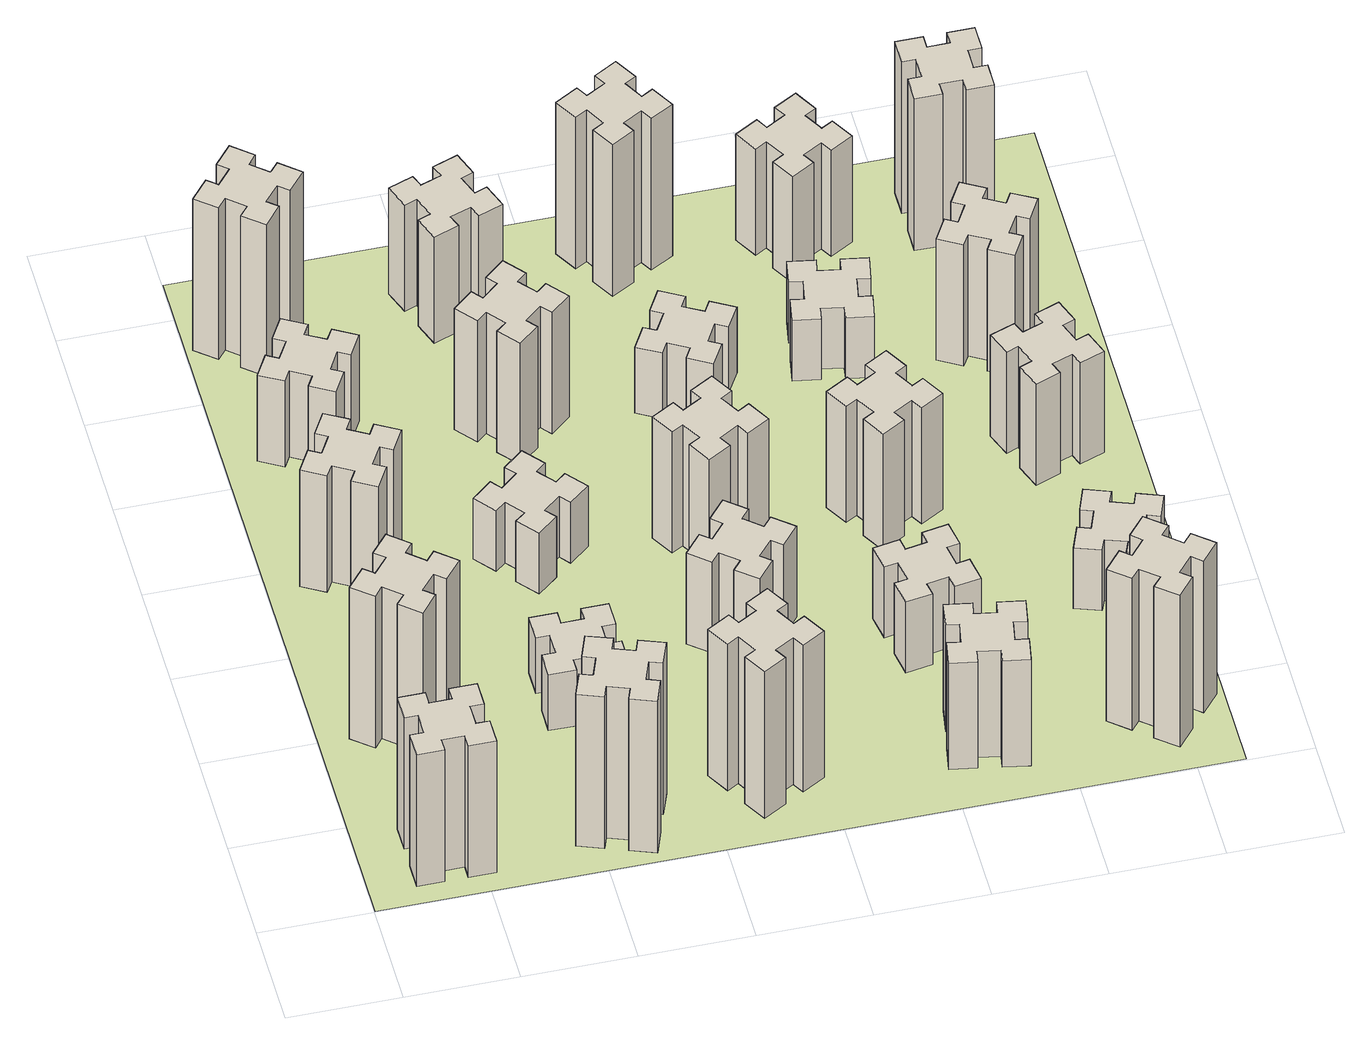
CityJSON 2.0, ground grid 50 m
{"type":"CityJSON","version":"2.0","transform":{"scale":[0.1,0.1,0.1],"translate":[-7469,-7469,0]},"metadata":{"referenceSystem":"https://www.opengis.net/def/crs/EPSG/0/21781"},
"CityObjects":{
"building1":{"type":"Building","attributes":{"class":"1000","function":"1000","usage":"1000","yearOfConstruction":2016,"roofType":"1000","measuredHeight":78,"storeysAboveGround":30,"storeysBelowGround":0},"geometry":[{"type":"Solid","lod":"1","boundaries":[[[[0,1,2,3,4,5,6,7,8,9,10,11,12,13,14,15,16,17,18,19]],[[17,16,20,21]],[[16,15,22,20]],[[15,14,23,22]],[[14,13,24,23]],[[13,12,25,24]],[[12,11,26,25]],[[11,10,27,26]],[[10,9,28,27]],[[9,8,29,28]],[[8,7,30,29]],[[7,6,31,30]],[[6,5,32,31]],[[5,4,33,32]],[[4,3,34,33]],[[3,2,35,34]],[[2,1,36,35]],[[1,0,37,36]],[[0,19,38,37]],[[19,18,39,38]],[[18,17,21,39]],[[24,25,26,27,28,29,30,31,32,33,34,35,36,37,38,39,21,20,22,23]]]]}]},
"building2":{"type":"Building","attributes":{"class":"1000","function":"1000","usage":"1000","yearOfConstruction":2016,"roofType":"1000","measuredHeight":90,"storeysAboveGround":30,"storeysBelowGround":0},"geometry":[{"type":"Solid","lod":"1","boundaries":[[[[40,41,42,43,44,45,46,47,48,49,50,51,52,53,54,55,56,57,58,59]],[[57,56,60,61]],[[56,55,62,60]],[[55,54,63,62]],[[54,53,64,63]],[[53,52,65,64]],[[52,51,66,65]],[[51,50,67,66]],[[50,49,68,67]],[[49,48,69,68]],[[48,47,70,69]],[[47,46,71,70]],[[46,45,72,71]],[[45,44,73,72]],[[44,43,74,73]],[[43,42,75,74]],[[42,41,76,75]],[[41,40,77,76]],[[40,59,78,77]],[[59,58,79,78]],[[58,57,61,79]],[[64,65,66,67,68,69,70,71,72,73,74,75,76,77,78,79,61,60,62,63]]]]}]},
"building3":{"type":"Building","attributes":{"class":"1000","function":"1000","usage":"1000","yearOfConstruction":2016,"roofType":"1000","measuredHeight":69,"storeysAboveGround":30,"storeysBelowGround":0},"geometry":[{"type":"Solid","lod":"1","boundaries":[[[[80,81,82,83,84,85,86,87,88,89,90,91,92,93,94,95,96,97,98,99]],[[97,96,100,101]],[[96,95,102,100]],[[95,94,103,102]],[[94,93,104,103]],[[93,92,105,104]],[[92,91,106,105]],[[91,90,107,106]],[[90,89,108,107]],[[89,88,109,108]],[[88,87,110,109]],[[87,86,111,110]],[[86,85,112,111]],[[85,84,113,112]],[[84,83,114,113]],[[83,82,115,114]],[[82,81,116,115]],[[81,80,117,116]],[[80,99,118,117]],[[99,98,119,118]],[[98,97,101,119]],[[104,105,106,107,108,109,110,111,112,113,114,115,116,117,118,119,101,100,102,103]]]]}]},
"building4":{"type":"Building","attributes":{"class":"1000","function":"1000","usage":"1000","yearOfConstruction":2016,"roofType":"1000","measuredHeight":51,"storeysAboveGround":30,"storeysBelowGround":0},"geometry":[{"type":"Solid","lod":"1","boundaries":[[[[120,121,122,123,124,125,126,127,128,129,130,131,132,133,134,135,136,137,138,139]],[[137,136,140,141]],[[136,135,142,140]],[[135,134,143,142]],[[134,133,144,143]],[[133,132,145,144]],[[132,131,146,145]],[[131,130,147,146]],[[130,129,148,147]],[[129,128,149,148]],[[128,127,150,149]],[[127,126,151,150]],[[126,125,152,151]],[[125,124,153,152]],[[124,123,154,153]],[[123,122,155,154]],[[122,121,156,155]],[[121,120,157,156]],[[120,139,158,157]],[[139,138,159,158]],[[138,137,141,159]],[[144,145,146,147,148,149,150,151,152,153,154,155,156,157,158,159,141,140,142,143]]]]}]},
"building5":{"type":"Building","attributes":{"class":"1000","function":"1000","usage":"1000","yearOfConstruction":2016,"roofType":"1000","measuredHeight":90,"storeysAboveGround":30,"storeysBelowGround":0},"geometry":[{"type":"Solid","lod":"1","boundaries":[[[[160,161,162,163,164,165,166,167,168,169,170,171,172,173,174,175,176,177,178,179]],[[177,176,180,181]],[[176,175,182,180]],[[175,174,183,182]],[[174,173,184,183]],[[173,172,185,184]],[[172,171,186,185]],[[171,170,187,186]],[[170,169,188,187]],[[169,168,189,188]],[[168,167,190,189]],[[167,166,191,190]],[[166,165,192,191]],[[165,164,193,192]],[[164,163,194,193]],[[163,162,195,194]],[[162,161,196,195]],[[161,160,197,196]],[[160,179,198,197]],[[179,178,199,198]],[[178,177,181,199]],[[184,185,186,187,188,189,190,191,192,193,194,195,196,197,198,199,181,180,182,183]]]]}]},
"building6":{"type":"Building","attributes":{"class":"1000","function":"1000","usage":"1000","yearOfConstruction":2016,"roofType":"1000","measuredHeight":90,"storeysAboveGround":30,"storeysBelowGround":0},"geometry":[{"type":"Solid","lod":"1","boundaries":[[[[200,201,202,203,204,205,206,207,208,209,210,211,212,213,214,215,216,217,218,219]],[[217,216,220,221]],[[216,215,222,220]],[[215,214,223,222]],[[214,213,224,223]],[[213,212,225,224]],[[212,211,226,225]],[[211,210,227,226]],[[210,209,228,227]],[[209,208,229,228]],[[208,207,230,229]],[[207,206,231,230]],[[206,205,232,231]],[[205,204,233,232]],[[204,203,234,233]],[[203,202,235,234]],[[202,201,236,235]],[[201,200,237,236]],[[200,219,238,237]],[[219,218,239,238]],[[218,217,221,239]],[[224,225,226,227,228,229,230,231,232,233,234,235,236,237,238,239,221,220,222,223]]]]}]},
"building7":{"type":"Building","attributes":{"class":"1000","function":"1000","usage":"1000","yearOfConstruction":2016,"roofType":"1000","measuredHeight":33,"storeysAboveGround":30,"storeysBelowGround":0},"geometry":[{"type":"Solid","lod":"1","boundaries":[[[[240,241,242,243,244,245,246,247,248,249,250,251,252,253,254,255,256,257,258,259]],[[257,256,260,261]],[[256,255,262,260]],[[255,254,263,262]],[[254,253,264,263]],[[253,252,265,264]],[[252,251,266,265]],[[251,250,267,266]],[[250,249,268,267]],[[249,248,269,268]],[[248,247,270,269]],[[247,246,271,270]],[[246,245,272,271]],[[245,244,273,272]],[[244,243,274,273]],[[243,242,275,274]],[[242,241,276,275]],[[241,240,277,276]],[[240,259,278,277]],[[259,258,279,278]],[[258,257,261,279]],[[264,265,266,267,268,269,270,271,272,273,274,275,276,277,278,279,261,260,262,263]]]]}]},
"building8":{"type":"Building","attributes":{"class":"1000","function":"1000","usage":"1000","yearOfConstruction":2016,"roofType":"1000","measuredHeight":36,"storeysAboveGround":30,"storeysBelowGround":0},"geometry":[{"type":"Solid","lod":"1","boundaries":[[[[280,281,282,283,284,285,286,287,288,289,290,291,292,293,294,295,296,297,298,299]],[[297,296,300,301]],[[296,295,302,300]],[[295,294,303,302]],[[294,293,304,303]],[[293,292,305,304]],[[292,291,306,305]],[[291,290,307,306]],[[290,289,308,307]],[[289,288,309,308]],[[288,287,310,309]],[[287,286,311,310]],[[286,285,312,311]],[[285,284,313,312]],[[284,283,314,313]],[[283,282,315,314]],[[282,281,316,315]],[[281,280,317,316]],[[280,299,318,317]],[[299,298,319,318]],[[298,297,301,319]],[[304,305,306,307,308,309,310,311,312,313,314,315,316,317,318,319,301,300,302,303]]]]}]},
"building9":{"type":"Building","attributes":{"class":"1000","function":"1000","usage":"1000","yearOfConstruction":2016,"roofType":"1000","measuredHeight":87,"storeysAboveGround":30,"storeysBelowGround":0},"geometry":[{"type":"Solid","lod":"1","boundaries":[[[[320,321,322,323,324,325,326,327,328,329,330,331,332,333,334,335,336,337,338,339]],[[337,336,340,341]],[[336,335,342,340]],[[335,334,343,342]],[[334,333,344,343]],[[333,332,345,344]],[[332,331,346,345]],[[331,330,347,346]],[[330,329,348,347]],[[329,328,349,348]],[[328,327,350,349]],[[327,326,351,350]],[[326,325,352,351]],[[325,324,353,352]],[[324,323,354,353]],[[323,322,355,354]],[[322,321,356,355]],[[321,320,357,356]],[[320,339,358,357]],[[339,338,359,358]],[[338,337,341,359]],[[344,345,346,347,348,349,350,351,352,353,354,355,356,357,358,359,341,340,342,343]]]]}]},
"building10":{"type":"Building","attributes":{"class":"1000","function":"1000","usage":"1000","yearOfConstruction":2016,"roofType":"1000","measuredHeight":72,"storeysAboveGround":30,"storeysBelowGround":0},"geometry":[{"type":"Solid","lod":"1","boundaries":[[[[360,361,362,363,364,365,366,367,368,369,370,371,372,373,374,375,376,377,378,379]],[[377,376,380,381]],[[376,375,382,380]],[[375,374,383,382]],[[374,373,384,383]],[[373,372,385,384]],[[372,371,386,385]],[[371,370,387,386]],[[370,369,388,387]],[[369,368,389,388]],[[368,367,390,389]],[[367,366,391,390]],[[366,365,392,391]],[[365,364,393,392]],[[364,363,394,393]],[[363,362,395,394]],[[362,361,396,395]],[[361,360,397,396]],[[360,379,398,397]],[[379,378,399,398]],[[378,377,381,399]],[[384,385,386,387,388,389,390,391,392,393,394,395,396,397,398,399,381,380,382,383]]]]}]},
"building11":{"type":"Building","attributes":{"class":"1000","function":"1000","usage":"1000","yearOfConstruction":2016,"roofType":"1000","measuredHeight":63,"storeysAboveGround":30,"storeysBelowGround":0},"geometry":[{"type":"Solid","lod":"1","boundaries":[[[[400,401,402,403,404,405,406,407,408,409,410,411,412,413,414,415,416,417,418,419]],[[417,416,420,421]],[[416,415,422,420]],[[415,414,423,422]],[[414,413,424,423]],[[413,412,425,424]],[[412,411,426,425]],[[411,410,427,426]],[[410,409,428,427]],[[409,408,429,428]],[[408,407,430,429]],[[407,406,431,430]],[[406,405,432,431]],[[405,404,433,432]],[[404,403,434,433]],[[403,402,435,434]],[[402,401,436,435]],[[401,400,437,436]],[[400,419,438,437]],[[419,418,439,438]],[[418,417,421,439]],[[424,425,426,427,428,429,430,431,432,433,434,435,436,437,438,439,421,420,422,423]]]]}]},
"building12":{"type":"Building","attributes":{"class":"1000","function":"1000","usage":"1000","yearOfConstruction":2016,"roofType":"1000","measuredHeight":54,"storeysAboveGround":30,"storeysBelowGround":0},"geometry":[{"type":"Solid","lod":"1","boundaries":[[[[440,441,442,443,444,445,446,447,448,449,450,451,452,453,454,455,456,457,458,459]],[[457,456,460,461]],[[456,455,462,460]],[[455,454,463,462]],[[454,453,464,463]],[[453,452,465,464]],[[452,451,466,465]],[[451,450,467,466]],[[450,449,468,467]],[[449,448,469,468]],[[448,447,470,469]],[[447,446,471,470]],[[446,445,472,471]],[[445,444,473,472]],[[444,443,474,473]],[[443,442,475,474]],[[442,441,476,475]],[[441,440,477,476]],[[440,459,478,477]],[[459,458,479,478]],[[458,457,461,479]],[[464,465,466,467,468,469,470,471,472,473,474,475,476,477,478,479,461,460,462,463]]]]}]},
"building13":{"type":"Building","attributes":{"class":"1000","function":"1000","usage":"1000","yearOfConstruction":2016,"roofType":"1000","measuredHeight":72,"storeysAboveGround":30,"storeysBelowGround":0},"geometry":[{"type":"Solid","lod":"1","boundaries":[[[[480,481,482,483,484,485,486,487,488,489,490,491,492,493,494,495,496,497,498,499]],[[497,496,500,501]],[[496,495,502,500]],[[495,494,503,502]],[[494,493,504,503]],[[493,492,505,504]],[[492,491,506,505]],[[491,490,507,506]],[[490,489,508,507]],[[489,488,509,508]],[[488,487,510,509]],[[487,486,511,510]],[[486,485,512,511]],[[485,484,513,512]],[[484,483,514,513]],[[483,482,515,514]],[[482,481,516,515]],[[481,480,517,516]],[[480,499,518,517]],[[499,498,519,518]],[[498,497,501,519]],[[504,505,506,507,508,509,510,511,512,513,514,515,516,517,518,519,501,500,502,503]]]]}]},
"building14":{"type":"Building","attributes":{"class":"1000","function":"1000","usage":"1000","yearOfConstruction":2016,"roofType":"1000","measuredHeight":39,"storeysAboveGround":30,"storeysBelowGround":0},"geometry":[{"type":"Solid","lod":"1","boundaries":[[[[520,521,522,523,524,525,526,527,528,529,530,531,532,533,534,535,536,537,538,539]],[[537,536,540,541]],[[536,535,542,540]],[[535,534,543,542]],[[534,533,544,543]],[[533,532,545,544]],[[532,531,546,545]],[[531,530,547,546]],[[530,529,548,547]],[[529,528,549,548]],[[528,527,550,549]],[[527,526,551,550]],[[526,525,552,551]],[[525,524,553,552]],[[524,523,554,553]],[[523,522,555,554]],[[522,521,556,555]],[[521,520,557,556]],[[520,539,558,557]],[[539,538,559,558]],[[538,537,541,559]],[[544,545,546,547,548,549,550,551,552,553,554,555,556,557,558,559,541,540,542,543]]]]}]},
"building15":{"type":"Building","attributes":{"class":"1000","function":"1000","usage":"1000","yearOfConstruction":2016,"roofType":"1000","measuredHeight":63,"storeysAboveGround":30,"storeysBelowGround":0},"geometry":[{"type":"Solid","lod":"1","boundaries":[[[[560,561,562,563,564,565,566,567,568,569,570,571,572,573,574,575,576,577,578,579]],[[577,576,580,581]],[[576,575,582,580]],[[575,574,583,582]],[[574,573,584,583]],[[573,572,585,584]],[[572,571,586,585]],[[571,570,587,586]],[[570,569,588,587]],[[569,568,589,588]],[[568,567,590,589]],[[567,566,591,590]],[[566,565,592,591]],[[565,564,593,592]],[[564,563,594,593]],[[563,562,595,594]],[[562,561,596,595]],[[561,560,597,596]],[[560,579,598,597]],[[579,578,599,598]],[[578,577,581,599]],[[584,585,586,587,588,589,590,591,592,593,594,595,596,597,598,599,581,580,582,583]]]]}]},
"building16":{"type":"Building","attributes":{"class":"1000","function":"1000","usage":"1000","yearOfConstruction":2016,"roofType":"1000","measuredHeight":90,"storeysAboveGround":30,"storeysBelowGround":0},"geometry":[{"type":"Solid","lod":"1","boundaries":[[[[600,601,602,603,604,605,606,607,608,609,610,611,612,613,614,615,616,617,618,619]],[[617,616,620,621]],[[616,615,622,620]],[[615,614,623,622]],[[614,613,624,623]],[[613,612,625,624]],[[612,611,626,625]],[[611,610,627,626]],[[610,609,628,627]],[[609,608,629,628]],[[608,607,630,629]],[[607,606,631,630]],[[606,605,632,631]],[[605,604,633,632]],[[604,603,634,633]],[[603,602,635,634]],[[602,601,636,635]],[[601,600,637,636]],[[600,619,638,637]],[[619,618,639,638]],[[618,617,621,639]],[[624,625,626,627,628,629,630,631,632,633,634,635,636,637,638,639,621,620,622,623]]]]}]},
"building17":{"type":"Building","attributes":{"class":"1000","function":"1000","usage":"1000","yearOfConstruction":2016,"roofType":"1000","measuredHeight":42,"storeysAboveGround":30,"storeysBelowGround":0},"geometry":[{"type":"Solid","lod":"1","boundaries":[[[[640,641,642,643,644,645,646,647,648,649,650,651,652,653,654,655,656,657,658,659]],[[657,656,660,661]],[[656,655,662,660]],[[655,654,663,662]],[[654,653,664,663]],[[653,652,665,664]],[[652,651,666,665]],[[651,650,667,666]],[[650,649,668,667]],[[649,648,669,668]],[[648,647,670,669]],[[647,646,671,670]],[[646,645,672,671]],[[645,644,673,672]],[[644,643,674,673]],[[643,642,675,674]],[[642,641,676,675]],[[641,640,677,676]],[[640,659,678,677]],[[659,658,679,678]],[[658,657,661,679]],[[664,665,666,667,668,669,670,671,672,673,674,675,676,677,678,679,661,660,662,663]]]]}]},
"building18":{"type":"Building","attributes":{"class":"1000","function":"1000","usage":"1000","yearOfConstruction":2016,"roofType":"1000","measuredHeight":69,"storeysAboveGround":30,"storeysBelowGround":0},"geometry":[{"type":"Solid","lod":"1","boundaries":[[[[680,681,682,683,684,685,686,687,688,689,690,691,692,693,694,695,696,697,698,699]],[[697,696,700,701]],[[696,695,702,700]],[[695,694,703,702]],[[694,693,704,703]],[[693,692,705,704]],[[692,691,706,705]],[[691,690,707,706]],[[690,689,708,707]],[[689,688,709,708]],[[688,687,710,709]],[[687,686,711,710]],[[686,685,712,711]],[[685,684,713,712]],[[684,683,714,713]],[[683,682,715,714]],[[682,681,716,715]],[[681,680,717,716]],[[680,699,718,717]],[[699,698,719,718]],[[698,697,701,719]],[[704,705,706,707,708,709,710,711,712,713,714,715,716,717,718,719,701,700,702,703]]]]}]},
"building19":{"type":"Building","attributes":{"class":"1000","function":"1000","usage":"1000","yearOfConstruction":2016,"roofType":"1000","measuredHeight":36,"storeysAboveGround":30,"storeysBelowGround":0},"geometry":[{"type":"Solid","lod":"1","boundaries":[[[[720,721,722,723,724,725,726,727,728,729,730,731,732,733,734,735,736,737,738,739]],[[737,736,740,741]],[[736,735,742,740]],[[735,734,743,742]],[[734,733,744,743]],[[733,732,745,744]],[[732,731,746,745]],[[731,730,747,746]],[[730,729,748,747]],[[729,728,749,748]],[[728,727,750,749]],[[727,726,751,750]],[[726,725,752,751]],[[725,724,753,752]],[[724,723,754,753]],[[723,722,755,754]],[[722,721,756,755]],[[721,720,757,756]],[[720,739,758,757]],[[739,738,759,758]],[[738,737,741,759]],[[744,745,746,747,748,749,750,751,752,753,754,755,756,757,758,759,741,740,742,743]]]]}]},
"building20":{"type":"Building","attributes":{"class":"1000","function":"1000","usage":"1000","yearOfConstruction":2016,"roofType":"1000","measuredHeight":90,"storeysAboveGround":30,"storeysBelowGround":0},"geometry":[{"type":"Solid","lod":"1","boundaries":[[[[760,761,762,763,764,765,766,767,768,769,770,771,772,773,774,775,776,777,778,779]],[[777,776,780,781]],[[776,775,782,780]],[[775,774,783,782]],[[774,773,784,783]],[[773,772,785,784]],[[772,771,786,785]],[[771,770,787,786]],[[770,769,788,787]],[[769,768,789,788]],[[768,767,790,789]],[[767,766,791,790]],[[766,765,792,791]],[[765,764,793,792]],[[764,763,794,793]],[[763,762,795,794]],[[762,761,796,795]],[[761,760,797,796]],[[760,779,798,797]],[[779,778,799,798]],[[778,777,781,799]],[[784,785,786,787,788,789,790,791,792,793,794,795,796,797,798,799,781,780,782,783]]]]}]},
"building21":{"type":"Building","attributes":{"class":"1000","function":"1000","usage":"1000","yearOfConstruction":2016,"roofType":"1000","measuredHeight":63,"storeysAboveGround":30,"storeysBelowGround":0},"geometry":[{"type":"Solid","lod":"1","boundaries":[[[[800,801,802,803,804,805,806,807,808,809,810,811,812,813,814,815,816,817,818,819]],[[817,816,820,821]],[[816,815,822,820]],[[815,814,823,822]],[[814,813,824,823]],[[813,812,825,824]],[[812,811,826,825]],[[811,810,827,826]],[[810,809,828,827]],[[809,808,829,828]],[[808,807,830,829]],[[807,806,831,830]],[[806,805,832,831]],[[805,804,833,832]],[[804,803,834,833]],[[803,802,835,834]],[[802,801,836,835]],[[801,800,837,836]],[[800,819,838,837]],[[819,818,839,838]],[[818,817,821,839]],[[824,825,826,827,828,829,830,831,832,833,834,835,836,837,838,839,821,820,822,823]]]]}]},
"building22":{"type":"Building","attributes":{"class":"1000","function":"1000","usage":"1000","yearOfConstruction":2016,"roofType":"1000","measuredHeight":36,"storeysAboveGround":30,"storeysBelowGround":0},"geometry":[{"type":"Solid","lod":"1","boundaries":[[[[840,841,842,843,844,845,846,847,848,849,850,851,852,853,854,855,856,857,858,859]],[[857,856,860,861]],[[856,855,862,860]],[[855,854,863,862]],[[854,853,864,863]],[[853,852,865,864]],[[852,851,866,865]],[[851,850,867,866]],[[850,849,868,867]],[[849,848,869,868]],[[848,847,870,869]],[[847,846,871,870]],[[846,845,872,871]],[[845,844,873,872]],[[844,843,874,873]],[[843,842,875,874]],[[842,841,876,875]],[[841,840,877,876]],[[840,859,878,877]],[[859,858,879,878]],[[858,857,861,879]],[[864,865,866,867,868,869,870,871,872,873,874,875,876,877,878,879,861,860,862,863]]]]}]},
"building23":{"type":"Building","attributes":{"class":"1000","function":"1000","usage":"1000","yearOfConstruction":2016,"roofType":"1000","measuredHeight":60,"storeysAboveGround":30,"storeysBelowGround":0},"geometry":[{"type":"Solid","lod":"1","boundaries":[[[[880,881,882,883,884,885,886,887,888,889,890,891,892,893,894,895,896,897,898,899]],[[897,896,900,901]],[[896,895,902,900]],[[895,894,903,902]],[[894,893,904,903]],[[893,892,905,904]],[[892,891,906,905]],[[891,890,907,906]],[[890,889,908,907]],[[889,888,909,908]],[[888,887,910,909]],[[887,886,911,910]],[[886,885,912,911]],[[885,884,913,912]],[[884,883,914,913]],[[883,882,915,914]],[[882,881,916,915]],[[881,880,917,916]],[[880,899,918,917]],[[899,898,919,918]],[[898,897,901,919]],[[904,905,906,907,908,909,910,911,912,913,914,915,916,917,918,919,901,900,902,903]]]]}]},
"building24":{"type":"Building","attributes":{"class":"1000","function":"1000","usage":"1000","yearOfConstruction":2016,"roofType":"1000","measuredHeight":72,"storeysAboveGround":30,"storeysBelowGround":0},"geometry":[{"type":"Solid","lod":"1","boundaries":[[[[920,921,922,923,924,925,926,927,928,929,930,931,932,933,934,935,936,937,938,939]],[[937,936,940,941]],[[936,935,942,940]],[[935,934,943,942]],[[934,933,944,943]],[[933,932,945,944]],[[932,931,946,945]],[[931,930,947,946]],[[930,929,948,947]],[[929,928,949,948]],[[928,927,950,949]],[[927,926,951,950]],[[926,925,952,951]],[[925,924,953,952]],[[924,923,954,953]],[[923,922,955,954]],[[922,921,956,955]],[[921,920,957,956]],[[920,939,958,957]],[[939,938,959,958]],[[938,937,941,959]],[[944,945,946,947,948,949,950,951,952,953,954,955,956,957,958,959,941,940,942,943]]]]}]},
"building25":{"type":"Building","attributes":{"class":"1000","function":"1000","usage":"1000","yearOfConstruction":2016,"roofType":"1000","measuredHeight":90,"storeysAboveGround":30,"storeysBelowGround":0},"geometry":[{"type":"Solid","lod":"1","boundaries":[[[[960,961,962,963,964,965,966,967,968,969,970,971,972,973,974,975,976,977,978,979]],[[977,976,980,981]],[[976,975,982,980]],[[975,974,983,982]],[[974,973,984,983]],[[973,972,985,984]],[[972,971,986,985]],[[971,970,987,986]],[[970,969,988,987]],[[969,968,989,988]],[[968,967,990,989]],[[967,966,991,990]],[[966,965,992,991]],[[965,964,993,992]],[[964,963,994,993]],[[963,962,995,994]],[[962,961,996,995]],[[961,960,997,996]],[[960,979,998,997]],[[979,978,999,998]],[[978,977,981,999]],[[984,985,986,987,988,989,990,991,992,993,994,995,996,997,998,999,981,980,982,983]]]]}]},
"landuse1":{"type":"LandUse","attributes":{"name":"plot1","function":"1010"},"geometry":[{"type":"MultiSurface","lod":"1","boundaries":[[[1000,1001,1002,1003]]]}]}
},
"vertices":[
[265,325,0],[265,225,0],[205,225,0],[205,105,0],[325,105,0],[325,165,0],[425,165,0],[425,105,0],[545,105,0],[545,225,0],[485,225,0],[485,325,0],[545,325,0],[545,445,0],[425,445,0],[425,385,0],[325,385,0],[325,445,0],[205,445,0],[205,325,0],[325,385,780],[325,445,780],[425,385,780],[425,445,780],[545,445,780],[545,325,780],[485,325,780],[485,225,780],[545,225,780],[545,105,780],[425,105,780],[425,165,780],[325,165,780],[325,105,780],[205,105,780],[205,225,780],[265,225,780],[265,325,780],[205,325,780],[205,445,780],
[484,1067,0],[408,1132,0],[446,1178,0],[354,1255,0],[277,1163,0],[323,1124,0],[259,1048,0],[213,1086,0],[136,994,0],[228,917,0],[266,963,0],[343,899,0],[304,853,0],[396,776,0],[473,868,0],[427,906,0],[492,983,0],[538,944,0],[615,1036,0],[523,1113,0],[492,983,900],[538,944,900],[427,906,900],[473,868,900],[396,776,900],[304,853,900],[343,899,900],[266,963,900],[228,917,900],[136,994,900],[213,1086,900],[259,1048,900],[323,1124,900],[277,1163,900],[354,1255,900],[446,1178,900],[408,1132,900],[484,1067,900],[523,1113,900],[615,1036,900],
[474,2026,0],[387,2076,0],[417,2128,0],[313,2188,0],[253,2084,0],[305,2054,0],[255,1967,0],[203,1997,0],[143,1893,0],[247,1833,0],[277,1885,0],[364,1835,0],[334,1783,0],[438,1723,0],[498,1827,0],[446,1857,0],[496,1944,0],[548,1914,0],[608,2018,0],[504,2078,0],[496,1944,690],[548,1914,690],[446,1857,690],[498,1827,690],[438,1723,690],[334,1783,690],[364,1835,690],[277,1885,690],[247,1833,690],[143,1893,690],[203,1997,690],[255,1967,690],[305,2054,690],[253,2084,690],[313,2188,690],[417,2128,690],[387,2076,690],[474,2026,690],[504,2078,690],[608,2018,690],
[446,2597,0],[496,2684,0],[548,2654,0],[608,2758,0],[504,2818,0],[474,2766,0],[387,2816,0],[417,2868,0],[313,2928,0],[253,2824,0],[305,2794,0],[255,2707,0],[203,2737,0],[143,2633,0],[247,2573,0],[277,2625,0],[364,2575,0],[334,2523,0],[438,2463,0],[498,2567,0],[364,2575,510],[334,2523,510],[277,2625,510],[247,2573,510],[143,2633,510],[203,2737,510],[255,2707,510],[305,2794,510],[253,2824,510],[313,2928,510],[417,2868,510],[387,2816,510],[474,2766,510],[504,2818,510],[608,2758,510],[548,2654,510],[496,2684,510],[446,2597,510],[498,2567,510],[438,2463,510],
[1029,360,0],[995,266,0],[939,287,0],[897,174,0],[1010,133,0],[1031,189,0],[1125,155,0],[1104,99,0],[1217,57,0],[1258,170,0],[1202,191,0],[1236,285,0],[1292,264,0],[1333,377,0],[1220,418,0],[1200,362,0],[1106,396,0],[1127,452,0],[1014,493,0],[973,380,0],[1106,396,900],[1127,452,900],[1200,362,900],[1220,418,900],[1333,377,900],[1292,264,900],[1236,285,900],[1202,191,900],[1258,170,900],[1217,57,900],[1104,99,900],[1125,155,900],[1031,189,900],[1010,133,900],[897,174,900],[939,287,900],[995,266,900],[1029,360,900],[973,380,900],[1014,493,900],
[384,3387,0],[308,3452,0],[346,3498,0],[254,3575,0],[177,3483,0],[223,3444,0],[159,3368,0],[113,3406,0],[36,3314,0],[128,3237,0],[166,3283,0],[243,3219,0],[204,3173,0],[296,3096,0],[373,3188,0],[327,3226,0],[392,3303,0],[438,3264,0],[515,3356,0],[423,3433,0],[392,3303,900],[438,3264,900],[327,3226,900],[373,3188,900],[296,3096,900],[204,3173,900],[243,3219,900],[166,3283,900],[128,3237,900],[36,3314,900],[113,3406,900],[159,3368,900],[223,3444,900],[177,3483,900],[254,3575,900],[346,3498,900],[308,3452,900],[384,3387,900],[423,3433,900],[515,3356,900],
[1065,905,0],[1165,905,0],[1165,845,0],[1285,845,0],[1285,965,0],[1225,965,0],[1225,1065,0],[1285,1065,0],[1285,1185,0],[1165,1185,0],[1165,1125,0],[1065,1125,0],[1065,1185,0],[945,1185,0],[945,1065,0],[1005,1065,0],[1005,965,0],[945,965,0],[945,845,0],[1065,845,0],[1005,965,330],[945,965,330],[1005,1065,330],[945,1065,330],[945,1185,330],[1065,1185,330],[1065,1125,330],[1165,1125,330],[1165,1185,330],[1285,1185,330],[1285,1065,330],[1225,1065,330],[1225,965,330],[1285,965,330],[1285,845,330],[1165,845,330],[1165,905,330],[1065,905,330],[1065,845,330],[945,845,330],
[1083,1972,0],[1006,1907,0],[968,1953,0],[876,1876,0],[953,1784,0],[999,1823,0],[1063,1746,0],[1017,1708,0],[1094,1616,0],[1186,1693,0],[1148,1739,0],[1224,1803,0],[1263,1757,0],[1355,1834,0],[1278,1926,0],[1232,1888,0],[1167,1964,0],[1213,2003,0],[1136,2095,0],[1044,2018,0],[1167,1964,360],[1213,2003,360],[1232,1888,360],[1278,1926,360],[1355,1834,360],[1263,1757,360],[1224,1803,360],[1148,1739,360],[1186,1693,360],[1094,1616,360],[1017,1708,360],[1063,1746,360],[999,1823,360],[953,1784,360],[876,1876,360],[968,1953,360],[1006,1907,360],[1083,1972,360],[1044,2018,360],[1136,2095,360],
[1744,496,0],[1657,446,0],[1627,498,0],[1523,438,0],[1583,334,0],[1635,364,0],[1685,277,0],[1633,247,0],[1693,143,0],[1797,203,0],[1767,255,0],[1854,305,0],[1884,253,0],[1988,313,0],[1928,417,0],[1876,387,0],[1826,474,0],[1878,504,0],[1818,608,0],[1714,548,0],[1826,474,870],[1878,504,870],[1876,387,870],[1928,417,870],[1988,313,870],[1884,253,870],[1854,305,870],[1767,255,870],[1797,203,870],[1693,143,870],[1633,247,870],[1685,277,870],[1635,364,870],[1583,334,870],[1523,438,870],[1627,498,870],[1657,446,870],[1744,496,870],[1714,548,870],[1818,608,870],
[1099,2563,0],[1163,2486,0],[1117,2448,0],[1194,2356,0],[1286,2433,0],[1248,2479,0],[1324,2543,0],[1363,2497,0],[1455,2574,0],[1378,2666,0],[1332,2628,0],[1267,2704,0],[1313,2743,0],[1236,2835,0],[1144,2758,0],[1183,2712,0],[1106,2647,0],[1068,2693,0],[976,2616,0],[1053,2524,0],[1106,2647,720],[1068,2693,720],[1183,2712,720],[1144,2758,720],[1236,2835,720],[1313,2743,720],[1267,2704,720],[1332,2628,720],[1378,2666,720],[1455,2574,720],[1363,2497,720],[1324,2543,720],[1248,2479,720],[1286,2433,720],[1194,2356,720],[1117,2448,720],[1163,2486,720],[1099,2563,720],[1053,2524,720],[976,2616,720],
[1125,3456,0],[1031,3422,0],[1010,3478,0],[897,3437,0],[939,3324,0],[995,3345,0],[1029,3251,0],[973,3230,0],[1014,3117,0],[1127,3159,0],[1106,3215,0],[1200,3249,0],[1220,3193,0],[1333,3234,0],[1292,3347,0],[1236,3326,0],[1202,3420,0],[1258,3440,0],[1217,3553,0],[1104,3512,0],[1202,3420,630],[1258,3440,630],[1236,3326,630],[1292,3347,630],[1333,3234,630],[1220,3193,630],[1200,3249,630],[1106,3215,630],[1127,3159,630],[1014,3117,630],[973,3230,630],[1029,3251,630],[995,3345,630],[939,3324,630],[897,3437,630],[1010,3478,630],[1031,3422,630],[1125,3456,630],[1104,3512,630],[1217,3553,630],
[1746,1163,0],[1823,1099,0],[1784,1053,0],[1876,976,0],[1953,1068,0],[1907,1106,0],[1972,1183,0],[2018,1144,0],[2095,1236,0],[2003,1313,0],[1964,1267,0],[1888,1332,0],[1926,1378,0],[1834,1455,0],[1757,1363,0],[1803,1324,0],[1739,1248,0],[1693,1286,0],[1616,1194,0],[1708,1117,0],[1739,1248,540],[1693,1286,540],[1803,1324,540],[1757,1363,540],[1834,1455,540],[1926,1378,540],[1888,1332,540],[1964,1267,540],[2003,1313,540],[2095,1236,540],[2018,1144,540],[1972,1183,540],[1907,1106,540],[1953,1068,540],[1876,976,540],[1784,1053,540],[1823,1099,540],[1746,1163,540],[1708,1117,540],[1616,1194,540],
[1976,1767,0],[1926,1854,0],[1978,1884,0],[1918,1988,0],[1814,1928,0],[1844,1876,0],[1757,1826,0],[1727,1878,0],[1623,1818,0],[1683,1714,0],[1735,1744,0],[1785,1657,0],[1733,1627,0],[1793,1523,0],[1897,1583,0],[1867,1635,0],[1954,1685,0],[1984,1633,0],[2088,1693,0],[2028,1797,0],[1954,1685,720],[1984,1633,720],[1867,1635,720],[1897,1583,720],[1793,1523,720],[1733,1627,720],[1785,1657,720],[1735,1744,720],[1683,1714,720],[1623,1818,720],[1727,1878,720],[1757,1826,720],[1844,1876,720],[1814,1928,720],[1918,1988,720],[1978,1884,720],[1926,1854,720],[1976,1767,720],[2028,1797,720],[2088,1693,720],
[2026,2497,0],[2076,2584,0],[2128,2554,0],[2188,2658,0],[2084,2718,0],[2054,2666,0],[1967,2716,0],[1997,2768,0],[1893,2828,0],[1833,2724,0],[1885,2694,0],[1835,2607,0],[1783,2637,0],[1723,2533,0],[1827,2473,0],[1857,2525,0],[1944,2475,0],[1914,2423,0],[2018,2363,0],[2078,2467,0],[1944,2475,390],[1914,2423,390],[1857,2525,390],[1827,2473,390],[1723,2533,390],[1783,2637,390],[1835,2607,390],[1885,2694,390],[1833,2724,390],[1893,2828,390],[1997,2768,390],[1967,2716,390],[2054,2666,390],[2084,2718,390],[2188,2658,390],[2128,2554,390],[2076,2584,390],[2026,2497,390],[2078,2467,390],[2018,2363,390],
[2596,444,0],[2578,345,0],[2519,356,0],[2498,237,0],[2617,217,0],[2627,276,0],[2725,258,0],[2715,199,0],[2833,178,0],[2854,297,0],[2795,307,0],[2812,405,0],[2871,395,0],[2892,513,0],[2774,534,0],[2764,475,0],[2665,492,0],[2676,551,0],[2557,572,0],[2537,454,0],[2665,492,630],[2676,551,630],[2764,475,630],[2774,534,630],[2892,513,630],[2871,395,630],[2812,405,630],[2795,307,630],[2854,297,630],[2833,178,630],[2715,199,630],[2725,258,630],[2627,276,630],[2617,217,630],[2498,237,630],[2519,356,630],[2578,345,630],[2596,444,630],[2537,454,630],[2557,572,630],
[1844,3556,0],[1757,3506,0],[1727,3558,0],[1623,3498,0],[1683,3394,0],[1735,3424,0],[1785,3337,0],[1733,3307,0],[1793,3203,0],[1897,3263,0],[1867,3315,0],[1954,3365,0],[1984,3313,0],[2088,3373,0],[2028,3477,0],[1976,3447,0],[1926,3534,0],[1978,3564,0],[1918,3668,0],[1814,3608,0],[1926,3534,900],[1978,3564,900],[1976,3447,900],[2028,3477,900],[2088,3373,900],[1984,3313,900],[1954,3365,900],[1867,3315,900],[1897,3263,900],[1793,3203,900],[1733,3307,900],[1785,3337,900],[1735,3424,900],[1683,3394,900],[1623,3498,900],[1727,3558,900],[1757,3506,900],[1844,3556,900],[1814,3608,900],[1918,3668,900],
[2625,1132,0],[2527,1115,0],[2517,1174,0],[2398,1153,0],[2419,1035,0],[2478,1045,0],[2496,947,0],[2437,937,0],[2457,818,0],[2576,839,0],[2565,898,0],[2664,916,0],[2674,857,0],[2792,877,0],[2771,996,0],[2712,985,0],[2695,1084,0],[2754,1094,0],[2733,1212,0],[2615,1191,0],[2695,1084,420],[2754,1094,420],[2712,985,420],[2771,996,420],[2792,877,420],[2674,857,420],[2664,916,420],[2565,898,420],[2576,839,420],[2457,818,420],[2437,937,420],[2496,947,420],[2478,1045,420],[2419,1035,420],[2398,1153,420],[2517,1174,420],[2527,1115,420],[2625,1132,420],[2615,1191,420],[2733,1212,420],
[2475,1744,0],[2525,1657,0],[2473,1627,0],[2533,1523,0],[2637,1583,0],[2607,1635,0],[2694,1685,0],[2724,1633,0],[2828,1693,0],[2768,1797,0],[2716,1767,0],[2666,1854,0],[2718,1884,0],[2658,1988,0],[2554,1928,0],[2584,1876,0],[2497,1826,0],[2467,1878,0],[2363,1818,0],[2423,1714,0],[2497,1826,690],[2467,1878,690],[2584,1876,690],[2554,1928,690],[2658,1988,690],[2718,1884,690],[2666,1854,690],[2716,1767,690],[2768,1797,690],[2828,1693,690],[2724,1633,690],[2694,1685,690],[2607,1635,690],[2637,1583,690],[2533,1523,690],[2473,1627,690],[2525,1657,690],[2475,1744,690],[2423,1714,690],[2363,1818,690],
[2664,2795,0],[2565,2812,0],[2576,2871,0],[2457,2892,0],[2437,2774,0],[2496,2764,0],[2478,2665,0],[2419,2676,0],[2398,2557,0],[2517,2537,0],[2527,2596,0],[2625,2578,0],[2615,2519,0],[2733,2498,0],[2754,2617,0],[2695,2627,0],[2712,2725,0],[2771,2715,0],[2792,2833,0],[2674,2854,0],[2712,2725,360],[2771,2715,360],[2695,2627,360],[2754,2617,360],[2733,2498,360],[2615,2519,360],[2625,2578,360],[2527,2596,360],[2517,2537,360],[2398,2557,360],[2419,2676,360],[2478,2665,360],[2496,2764,360],[2437,2774,360],[2457,2892,360],[2576,2871,360],[2565,2812,360],[2664,2795,360],[2674,2854,360],[2792,2833,360],
[3326,323,0],[3403,259,0],[3364,213,0],[3456,136,0],[3533,228,0],[3487,266,0],[3552,343,0],[3598,304,0],[3675,396,0],[3583,473,0],[3544,427,0],[3468,492,0],[3506,538,0],[3414,615,0],[3337,523,0],[3383,484,0],[3319,408,0],[3273,446,0],[3196,354,0],[3288,277,0],[3319,408,900],[3273,446,900],[3383,484,900],[3337,523,900],[3414,615,900],[3506,538,900],[3468,492,900],[3544,427,900],[3583,473,900],[3675,396,900],[3598,304,900],[3552,343,900],[3487,266,900],[3533,228,900],[3456,136,900],[3364,213,900],[3403,259,900],[3326,323,900],[3288,277,900],[3196,354,900],
[2716,3347,0],[2666,3434,0],[2718,3464,0],[2658,3568,0],[2554,3508,0],[2584,3456,0],[2497,3406,0],[2467,3458,0],[2363,3398,0],[2423,3294,0],[2475,3324,0],[2525,3237,0],[2473,3207,0],[2533,3103,0],[2637,3163,0],[2607,3215,0],[2694,3265,0],[2724,3213,0],[2828,3273,0],[2768,3377,0],[2694,3265,630],[2724,3213,630],[2607,3215,630],[2637,3163,630],[2533,3103,630],[2473,3207,630],[2525,3237,630],[2475,3324,630],[2423,3294,630],[2363,3398,630],[2467,3458,630],[2497,3406,630],[2584,3456,630],[2554,3508,630],[2658,3568,630],[2718,3464,630],[2666,3434,630],[2716,3347,630],[2768,3377,630],[2828,3273,630],
[3349,1200,0],[3315,1106,0],[3259,1127,0],[3217,1014,0],[3330,973,0],[3351,1029,0],[3445,995,0],[3424,939,0],[3537,897,0],[3578,1010,0],[3522,1031,0],[3556,1125,0],[3612,1104,0],[3653,1217,0],[3540,1258,0],[3520,1202,0],[3426,1236,0],[3447,1292,0],[3334,1333,0],[3293,1220,0],[3426,1236,360],[3447,1292,360],[3520,1202,360],[3540,1258,360],[3653,1217,360],[3612,1104,360],[3556,1125,360],[3522,1031,360],[3578,1010,360],[3537,897,360],[3424,939,360],[3445,995,360],[3351,1029,360],[3330,973,360],[3217,1014,360],[3259,1127,360],[3315,1106,360],[3349,1200,360],[3293,1220,360],[3334,1333,360],
[3215,1965,0],[3249,1871,0],[3193,1850,0],[3234,1737,0],[3347,1779,0],[3326,1835,0],[3420,1869,0],[3440,1813,0],[3553,1854,0],[3512,1967,0],[3456,1946,0],[3422,2040,0],[3478,2060,0],[3437,2173,0],[3324,2132,0],[3345,2076,0],[3251,2042,0],[3230,2098,0],[3117,2057,0],[3159,1944,0],[3251,2042,600],[3230,2098,600],[3345,2076,600],[3324,2132,600],[3437,2173,600],[3478,2060,600],[3422,2040,600],[3456,1946,600],[3512,1967,600],[3553,1854,600],[3440,1813,600],[3420,1869,600],[3326,1835,600],[3347,1779,600],[3234,1737,600],[3193,1850,600],[3249,1871,600],[3215,1965,600],[3159,1944,600],[3117,2057,600],
[3165,2694,0],[3115,2607,0],[3063,2637,0],[3003,2533,0],[3107,2473,0],[3137,2525,0],[3224,2475,0],[3194,2423,0],[3298,2363,0],[3358,2467,0],[3306,2497,0],[3356,2584,0],[3408,2554,0],[3468,2658,0],[3364,2718,0],[3334,2666,0],[3247,2716,0],[3277,2768,0],[3173,2828,0],[3113,2724,0],[3247,2716,720],[3277,2768,720],[3334,2666,720],[3364,2718,720],[3468,2658,720],[3408,2554,720],[3356,2584,720],[3306,2497,720],[3358,2467,720],[3298,2363,720],[3194,2423,720],[3224,2475,720],[3137,2525,720],[3107,2473,720],[3003,2533,720],[3063,2637,720],[3115,2607,720],[3165,2694,720],[3113,2724,720],[3173,2828,720],
[3185,3225,0],[3285,3225,0],[3285,3165,0],[3405,3165,0],[3405,3285,0],[3345,3285,0],[3345,3385,0],[3405,3385,0],[3405,3505,0],[3285,3505,0],[3285,3445,0],[3185,3445,0],[3185,3505,0],[3065,3505,0],[3065,3385,0],[3125,3385,0],[3125,3285,0],[3065,3285,0],[3065,3165,0],[3185,3165,0],[3125,3285,900],[3065,3285,900],[3125,3385,900],[3065,3385,900],[3065,3505,900],[3185,3505,900],[3185,3445,900],[3285,3445,900],[3285,3505,900],[3405,3505,900],[3405,3385,900],[3345,3385,900],[3345,3285,900],[3405,3285,900],[3405,3165,900],[3285,3165,900],[3285,3225,900],[3185,3225,900],[3185,3165,900],[3065,3165,900],
[5,3705,0],[3705,3705,0],[3705,5,0],[5,5,0]
]}
